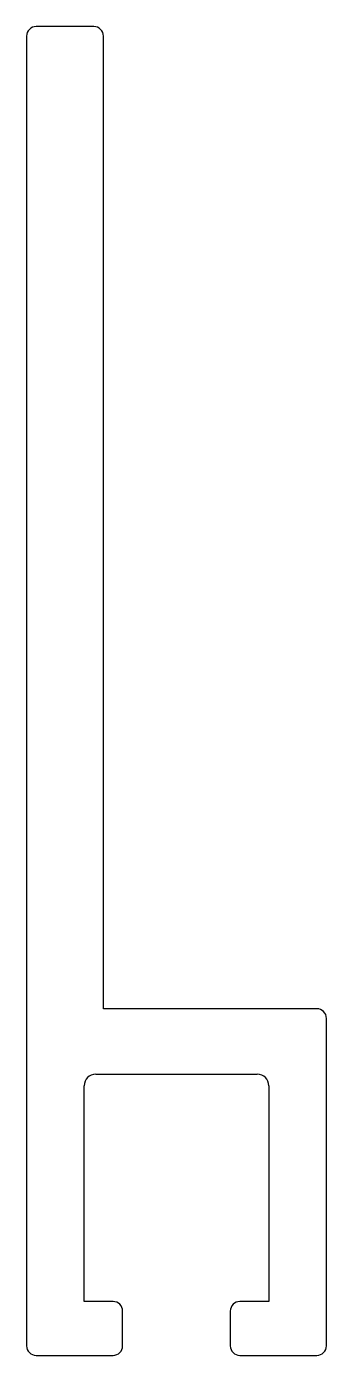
# Model space of a CAD drawing. Extents: x 627.1 to 634.9, y 423.8 to 458.3.
import ezdxf

# ---------------------------------------------------------------- set-up
doc = ezdxf.new("R2010")
doc.units = 0
doc.layers.get('0').update_dxf_attribs({"linetype": 'CONTINUOUS'})

msp = doc.modelspace()

# ---------------------------------------------------------------- linework, layer by layer
for p, q in [((628.861, 458.324), (627.361, 458.324)), ((627.111, 458.074), (627.111, 424.074)), ((629.111, 432.824), (629.111, 458.074)), ((634.661, 432.824), (629.111, 432.824)), ((634.911, 424.074), (634.911, 432.574)), ((628.911, 431.124), (633.111, 431.124)), ((628.611, 425.224), (628.611, 430.824)), ((633.411, 430.824), (633.411, 425.224)), ((629.361, 425.224), (628.611, 425.224)), ((633.411, 425.224), (632.661, 425.224)), ((629.611, 424.074), (629.611, 424.974)), ((632.411, 424.974), (632.411, 424.074)), ((627.361, 423.824), (629.361, 423.824)), ((632.661, 423.824), (634.661, 423.824))]:
    msp.add_line(p, q)
for centre, radius, start, end in [((627.361, 458.074), 0.25, 90, 180), ((628.861, 458.074), 0.25, 0, 90), ((634.661, 432.574), 0.25, 0, 90), ((628.911, 430.824), 0.3, 90, 180), ((633.111, 430.824), 0.3, 0, 90), ((629.361, 424.974), 0.25, 0, 90), ((632.661, 424.974), 0.25, 90, 180), ((627.361, 424.074), 0.25, 180, 270), ((629.361, 424.074), 0.25, 270, 0), ((632.661, 424.074), 0.25, 180, 270), ((634.661, 424.074), 0.25, 270, 0)]:
    msp.add_arc(centre, radius, start, end)

doc.saveas('drawing.dxf')
